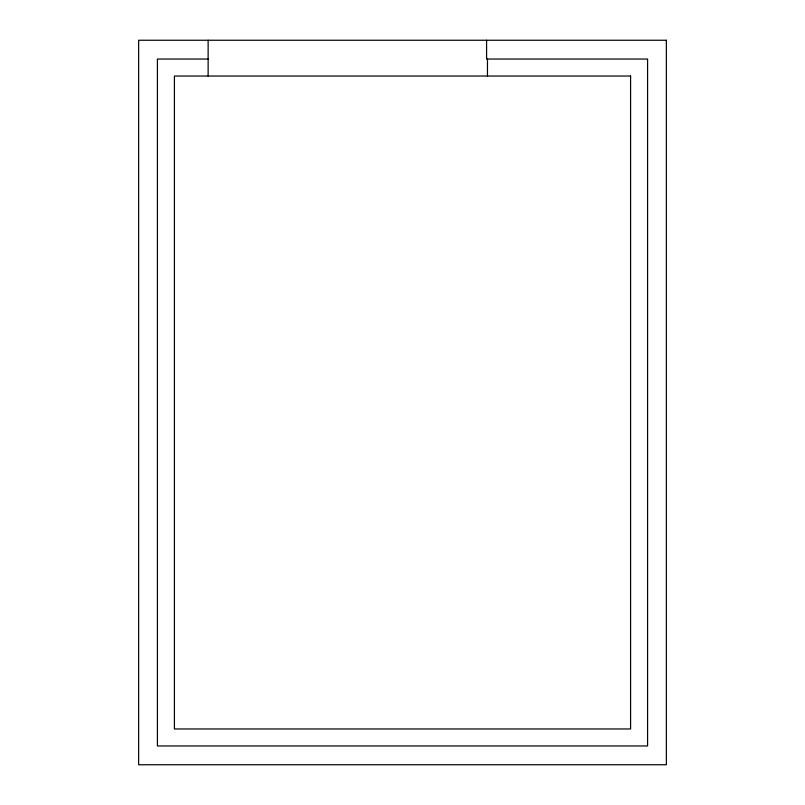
<?xml version="1.0" encoding="UTF-8"?>
<svg xmlns="http://www.w3.org/2000/svg" width="805" height="805" viewBox="0 0 805 805"><rect width="100%" height="100%" fill="white"/><g stroke="black" fill="none" stroke-linecap="round" stroke-linejoin="round"><path stroke-width="1.21" d="M208.133 59.037L157.418 59.037L157.418 745.963L647.582 745.963L647.582 59.037L486.582 59.037L486.582 40.25M487.468 59.037L487.468 76.032M208.133 40.25L208.133 76.032M666.359 40.25L138.641 40.25L138.641 764.75L666.359 764.75L666.359 40.25M630.587 76.032L174.413 76.032L174.413 728.968L630.587 728.968L630.587 76.032"/></g></svg>
